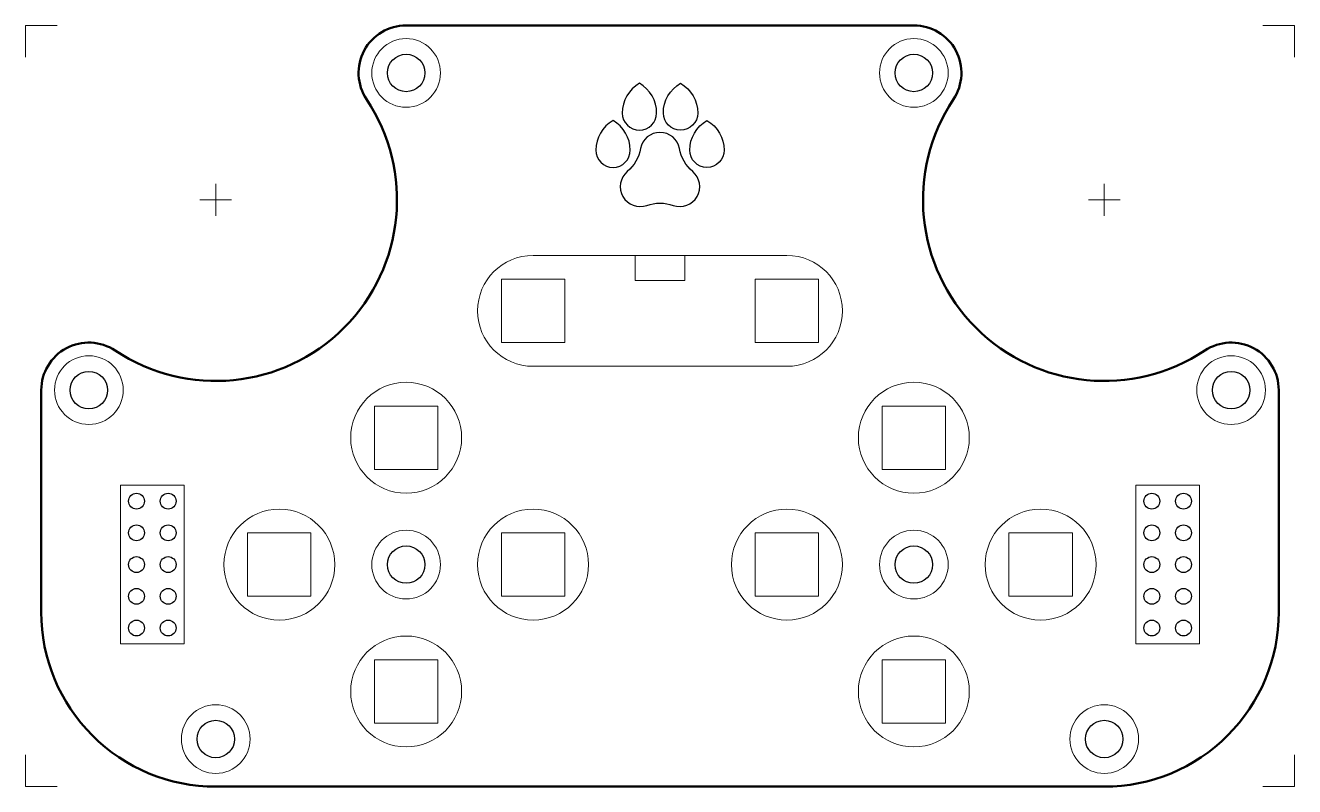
# Model space of a CAD drawing. Header units: millimetres. Extents: x 0 to 102, y 0 to 61.
import ezdxf

# ---------------------------------------------------------------- set-up
doc = ezdxf.new("R2010")
doc.units = ezdxf.units.MM
doc.header["$LTSCALE"] = 2
doc.layers.add('Line Med-Thin', color=6, linetype='Continuous', lineweight=13)
doc.layers.add('Line Thick', color=2, linetype='Continuous', lineweight=50)

# ---------------------------------------------------------------- blocks, each defined once
blk = doc.blocks.new('Dingo Logo')
for points in [[(-6.57, 22.09, 0.267949), (-12.07, 12.56, 1), (-1.07, 12.56, 0.267949)], [(6.57, 22.09, -0.267949), (12.07, 12.56, -1), (1.07, 12.56, -0.267949)], [(-15.02, 10.18, 0.267949), (-20.52, 0.66, 1), (-9.52, 0.66, 0.267949)], [(15.02, 10.18, -0.267949), (20.52, 0.66, -1), (9.52, 0.66, -0.267949)], [(10.49, -6.18, -0.171573), (6.25, 1.16, 0.831266), (-6.25, 1.16, -0.171573), (-10.49, -6.18, 0.831266), (-4.24, -17.02, -0.171573), (4.24, -17.02, 0.831266)]]:
    blk.add_lwpolyline(points, format="xyb", close=True)

msp = doc.modelspace()

# ---------------------------------------------------------------- linework, layer by layer
for centre, radius in [((30.48, 57.15), 1.5), ((71.12, 57.15), 1.5), ((5.08, 31.75), 1.5), ((96.52, 31.75), 1.5), ((8.89, 22.86), 0.635), ((11.43, 22.86), 0.635), ((90.17, 22.86), 0.635), ((92.71, 22.86), 0.635), ((8.89, 20.32), 0.635), ((11.43, 20.32), 0.635), ((90.17, 20.32), 0.635), ((92.71, 20.32), 0.635), ((8.89, 17.78), 0.635), ((11.43, 17.78), 0.635), ((30.48, 17.78), 1.5), ((71.12, 17.78), 1.5), ((90.17, 17.78), 0.635), ((92.71, 17.78), 0.635), ((8.89, 15.24), 0.635), ((11.43, 15.24), 0.635), ((90.17, 15.24), 0.635), ((92.71, 15.24), 0.635), ((8.89, 12.7), 0.635), ((11.43, 12.7), 0.635), ((90.17, 12.7), 0.635), ((92.71, 12.7), 0.635), ((15.24, 3.81), 1.5), ((86.36, 3.81), 1.5)]:
    msp.add_circle(centre, radius)
at = {"layer": 'Line Med-Thin'}
for p, q in [((2.54, 60.96), (0, 60.96)), ((0, 60.96), (0, 58.42)), ((99.06, 60.96), (101.6, 60.96)), ((101.6, 60.96), (101.6, 58.42)), ((15.24, 45.72), (15.24, 48.26)), ((86.36, 45.72), (86.36, 48.26)), ((16.51, 46.99), (13.97, 46.99)), ((87.63, 46.99), (85.09, 46.99)), ((40.64, 42.54), (60.96, 42.54)), ((40.64, 33.66), (60.96, 33.66)), ((0, 0), (0, 2.54)), ((101.6, 0), (101.6, 2.54)), ((2.54, 0), (0, 0)), ((99.06, 0), (101.6, 0))]:
    msp.add_line(p, q, dxfattribs=at)
for points in [[(48.8, 40.54), (52.8, 40.54), (52.8, 42.54), (48.8, 42.54)], [(38.1, 35.56), (43.18, 35.56), (43.18, 40.64), (38.1, 40.64)], [(58.42, 35.56), (63.5, 35.56), (63.5, 40.64), (58.42, 40.64)], [(27.94, 25.4), (33.02, 25.4), (33.02, 30.48), (27.94, 30.48)], [(68.58, 25.4), (73.66, 25.4), (73.66, 30.48), (68.58, 30.48)], [(7.62, 11.43), (12.7, 11.43), (12.7, 24.13), (7.62, 24.13)], [(88.9, 11.43), (93.98, 11.43), (93.98, 24.13), (88.9, 24.13)], [(38.1, 15.24), (43.18, 15.24), (43.18, 20.32), (38.1, 20.32)], [(58.42, 15.24), (63.5, 15.24), (63.5, 20.32), (58.42, 20.32)], [(78.73, 15.24), (83.81, 15.24), (83.81, 20.32), (78.73, 20.32)], [(17.78, 15.24), (22.86, 15.24), (22.86, 20.32), (17.78, 20.32)], [(27.94, 5.08), (33.02, 5.08), (33.02, 10.16), (27.94, 10.16)], [(68.58, 5.08), (73.66, 5.08), (73.66, 10.16), (68.58, 10.16)]]:
    msp.add_lwpolyline(points, close=True, dxfattribs=at)
for centre, radius in [((30.48, 57.15), 2.75), ((71.12, 57.15), 2.75), ((5.08, 31.75), 2.75), ((96.52, 31.75), 2.75), ((30.48, 27.94), 4.44), ((71.12, 27.94), 4.44), ((20.33, 17.78), 4.44), ((40.64, 17.78), 4.44), ((60.96, 17.78), 4.44), ((81.27, 17.78), 4.44), ((30.48, 17.78), 2.75), ((71.12, 17.78), 2.75), ((30.48, 7.62), 4.44), ((71.12, 7.62), 4.44), ((15.24, 3.81), 2.75), ((86.36, 3.81), 2.75)]:
    msp.add_circle(centre, radius, dxfattribs=at)
for centre, start, end in [((40.64, 38.1), 90, 270), ((60.96, 38.1), 270, 90)]:
    msp.add_arc(centre, 4.44, start, end, dxfattribs=at)
at = {"layer": 'Line Thick'}
msp.add_lwpolyline([(100.33, 31.75, 0.599022), (94.41, 34.92, -0.819804), (74.29, 55.04, 0.599022), (71.12, 60.96), (30.48, 60.96, 0.599022), (27.31, 55.04, -0.819804), (7.19, 34.92, 0.599022), (1.27, 31.75), (1.27, 13.97, 0.414214), (15.24, 0), (86.36, 0, 0.414214), (100.33, 13.97)], format="xyb", close=True, dxfattribs=at)

# ---------------------------------------------------------------- block references
at = {"xscale": 0.2499740999999815, "yscale": 0.2499740999999815, "zscale": 0.2499740999999815}
msp.add_blockref('Dingo Logo', (50.8, 50.8), dxfattribs=at)

doc.saveas('drawing.dxf')
